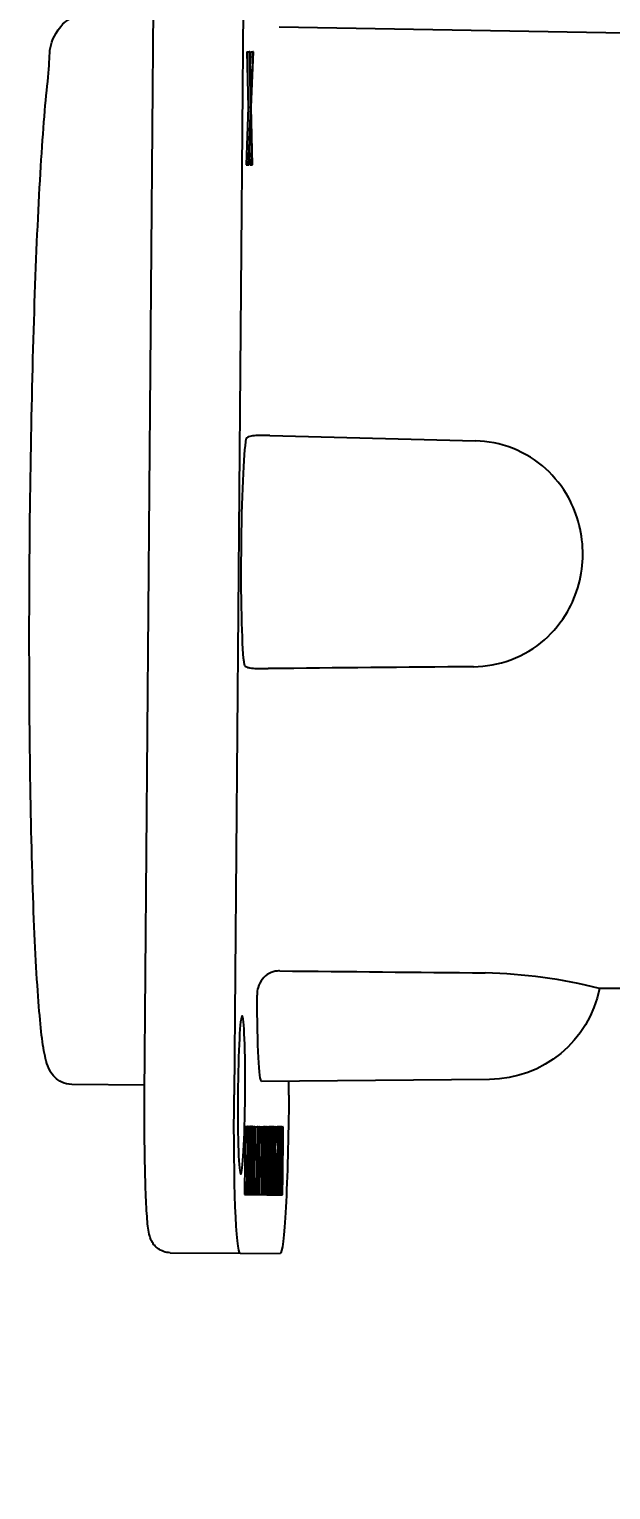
# Model space of a CAD drawing. Header units: millimetres. Extents: x 0 to 297, y 0 to 210.
# Drawn here: x 102.58 to 112.22, y 139.78 to 163.99 of the extents above; entities that cross this region are included whole.
import ezdxf
from ezdxf import colors
from ezdxf.entities.mleader import LeaderData, LeaderLine
from ezdxf.math import Vec2, Vec3

# ---------------------------------------------------------------- set-up
doc = ezdxf.new("R2010")
doc.units = ezdxf.units.MM
doc.header["$LTSCALE"] = 0.75
doc.layers.add('Leaders', color=7, linetype='Continuous', lineweight=13)
doc.layers.add('Visible', color=7, linetype='Continuous', lineweight=25)
doc.styles.get("Standard").update_dxf_attribs({"font": ''})
doc.styles.get('Standard').set_extended_font_data('Inter Variable Text Medium')

msp = doc.modelspace()

# ---------------------------------------------------------------- linework, layer by layer
at = {"layer": 'Visible', "extrusion": (0.008202, 0.999966, 0)}
for p, q in [((104.493, 146.339), (104.641, 164.339)), ((106.124, 164.326), (105.976, 146.327)), ((115.976, 163.863), (106.724, 164.02)), ((106.188, 163.613), (106.211, 162.696)), ((106.188, 163.613), (106.225, 163.613)), ((106.236, 163.613), (106.225, 163.613)), ((106.225, 163.613), (106.249, 162.695)), ((106.256, 162.855), (106.236, 163.613)), ((106.25, 163.613), (106.241, 163.413)), ((106.25, 163.613), (106.287, 163.613)), ((106.287, 163.613), (106.256, 162.855)), ((106.26, 162.695), (106.298, 163.612)), ((106.298, 163.612), (106.287, 163.613)), ((106.211, 162.696), (106.173, 161.738)), ((106.249, 162.695), (106.21, 161.738)), ((106.211, 162.696), (106.249, 162.695)), ((106.283, 161.738), (106.26, 162.695)), ((106.221, 161.738), (106.253, 162.496)), ((106.253, 162.496), (106.272, 161.738)), ((106.229, 161.938), (106.234, 161.738)), ((106.173, 161.738), (106.21, 161.738)), ((106.21, 161.738), (106.221, 161.738)), ((106.234, 161.738), (106.272, 161.738)), ((106.272, 161.738), (106.283, 161.738)), ((116.221, 148.069), (112.03, 148.091)), ((104.495, 146.489), (103.285, 146.499)), ((110.211, 146.583), (106.432, 146.548)), ((106.883, 146.32), (106.885, 146.552)), ((106.157, 145.801), (106.148, 144.676)), ((106.157, 145.801), (106.194, 145.8)), ((106.194, 145.8), (106.185, 144.675)), ((106.2, 145.8), (106.194, 145.8)), ((106.202, 144.795), (106.2, 145.8)), ((106.2, 145.8), (106.221, 145.8)), ((106.221, 145.8), (106.202, 144.795)), ((106.218, 144.675), (106.227, 145.8)), ((106.227, 145.8), (106.221, 145.8)), ((106.243, 145.8), (106.223, 144.675)), ((106.227, 145.8), (106.243, 145.8)), ((106.248, 145.8), (106.243, 145.8)), ((106.25, 144.675), (106.248, 145.8)), ((106.248, 145.8), (106.265, 145.8)), ((106.265, 145.8), (106.255, 144.675)), ((106.281, 145.8), (106.265, 145.8)), ((106.284, 145.776), (106.281, 145.8)), ((106.281, 145.8), (106.297, 145.799)), ((106.286, 145.728), (106.284, 145.776)), ((106.288, 145.632), (106.286, 145.728)), ((106.297, 145.799), (106.288, 144.674)), ((106.321, 145.799), (106.297, 145.799)), ((106.322, 145.799), (106.313, 144.674)), ((106.32, 145.656), (106.321, 145.799)), ((106.322, 145.799), (106.359, 145.799)), ((106.359, 145.799), (106.35, 144.674)), ((106.354, 144.674), (106.363, 145.799)), ((106.363, 145.799), (106.359, 145.799)), ((106.369, 145.799), (106.359, 144.674)), ((106.363, 145.799), (106.369, 145.799)), ((106.375, 145.799), (106.369, 145.799)), ((106.384, 144.841), (106.375, 145.799)), ((106.375, 145.799), (106.392, 145.799)), ((106.392, 145.799), (106.384, 144.841)), ((106.396, 145.799), (106.387, 144.674)), ((106.387, 144.674), (106.396, 145.799)), ((106.396, 145.799), (106.392, 145.799)), ((106.396, 145.799), (106.434, 145.798)), ((106.434, 145.798), (106.424, 144.673)), ((106.43, 144.817), (106.438, 145.798)), ((106.438, 145.798), (106.434, 145.798)), ((106.438, 145.798), (106.463, 145.798)), ((106.463, 145.798), (106.454, 144.673)), ((106.458, 144.673), (106.467, 145.798)), ((106.467, 145.798), (106.463, 145.798)), ((106.473, 145.798), (106.464, 144.673)), ((106.467, 145.798), (106.473, 145.798)), ((106.497, 145.798), (106.473, 145.798)), ((106.496, 145.654), (106.497, 145.798)), ((106.497, 145.798), (106.513, 145.798)), ((106.497, 145.774), (106.51, 145.774)), ((106.497, 145.726), (106.507, 145.726)), ((106.507, 145.726), (106.503, 145.63)), ((106.51, 145.774), (106.507, 145.726)), ((106.513, 145.798), (106.51, 145.774)), ((106.519, 145.798), (106.513, 145.798)), ((106.523, 145.774), (106.519, 145.798)), ((106.519, 145.798), (106.534, 145.797)), ((106.525, 145.726), (106.523, 145.774)), ((106.534, 145.797), (106.525, 144.672)), ((106.527, 145.63), (106.525, 145.726)), ((106.538, 145.797), (106.534, 145.797)), ((106.535, 145.343), (106.538, 145.797)), ((106.538, 145.797), (106.557, 145.797)), ((106.552, 144.672), (106.561, 145.797)), ((106.557, 145.797), (106.553, 145.342)), ((106.561, 145.797), (106.557, 145.797)), ((106.561, 145.797), (106.567, 145.797)), ((106.567, 145.797), (106.566, 145.677)), ((106.592, 145.797), (106.567, 145.797)), ((106.598, 145.797), (106.589, 144.672)), ((106.591, 145.677), (106.592, 145.797)), ((106.592, 145.797), (106.598, 145.797)), ((106.622, 145.797), (106.598, 145.797)), ((106.627, 145.797), (106.618, 144.672)), ((106.621, 145.653), (106.622, 145.797)), ((106.622, 145.797), (106.627, 145.797)), ((106.634, 145.797), (106.627, 145.797)), ((106.643, 144.839), (106.634, 145.797)), ((106.634, 145.797), (106.65, 145.796)), ((106.65, 145.796), (106.643, 144.839)), ((106.645, 144.671), (106.655, 145.796)), ((106.655, 145.796), (106.65, 145.796)), ((106.654, 145.773), (106.668, 145.772)), ((106.654, 145.725), (106.665, 145.725)), ((106.655, 145.796), (106.671, 145.796)), ((106.665, 145.725), (106.661, 145.629)), ((106.668, 145.772), (106.665, 145.725)), ((106.671, 145.796), (106.668, 145.772)), ((106.674, 145.796), (106.671, 145.796)), ((106.677, 145.772), (106.674, 145.796)), ((106.674, 145.796), (106.69, 145.796)), ((106.679, 145.7), (106.677, 145.772)), ((106.69, 145.796), (106.689, 145.676)), ((106.716, 145.796), (106.69, 145.796)), ((106.721, 145.796), (106.712, 144.671)), ((106.715, 145.676), (106.716, 145.796)), ((106.716, 145.796), (106.721, 145.796)), ((106.746, 145.796), (106.721, 145.796)), ((106.751, 145.796), (106.742, 144.671)), ((106.745, 145.652), (106.746, 145.796)), ((106.746, 144.671), (106.755, 145.796)), ((106.746, 145.796), (106.751, 145.796)), ((106.755, 145.796), (106.751, 145.796)), ((106.761, 145.796), (106.751, 144.671)), ((106.755, 145.796), (106.761, 145.796)), ((106.767, 145.796), (106.761, 145.796)), ((106.776, 144.838), (106.767, 145.796)), ((106.767, 145.796), (106.784, 145.795)), ((106.784, 145.795), (106.776, 144.838)), ((106.778, 144.67), (106.788, 145.795)), ((106.788, 145.795), (106.784, 145.795)), ((106.189, 144.675), (106.196, 145.561)), ((106.196, 145.561), (106.199, 144.675)), ((106.204, 144.675), (106.221, 145.561)), ((106.221, 145.561), (106.214, 144.675)), ((106.234, 145.058), (106.245, 145.704)), ((106.245, 145.704), (106.246, 145.058)), ((106.261, 144.818), (106.268, 145.656)), ((106.266, 145.512), (106.285, 145.512)), ((106.267, 145.632), (106.282, 145.632)), ((106.267, 145.584), (106.284, 145.584)), ((106.268, 145.656), (106.28, 145.656)), ((106.28, 145.656), (106.282, 145.632)), ((106.282, 145.632), (106.284, 145.584)), ((106.284, 145.584), (106.285, 145.512)), ((106.285, 145.512), (106.285, 145.416)), ((106.289, 145.536), (106.288, 145.632)), ((106.289, 145.416), (106.289, 145.536)), ((106.297, 145.345), (106.3, 145.656)), ((106.3, 145.656), (106.32, 145.656)), ((106.364, 144.674), (106.372, 145.655)), ((106.372, 145.655), (106.38, 144.674)), ((106.473, 145.343), (106.476, 145.654)), ((106.475, 145.63), (106.503, 145.63)), ((106.475, 145.535), (106.501, 145.534)), ((106.476, 145.654), (106.496, 145.654)), ((106.501, 145.534), (106.499, 145.415)), ((106.503, 145.63), (106.501, 145.534)), ((106.503, 145.415), (106.505, 145.51)), ((106.505, 145.51), (106.507, 145.582)), ((106.505, 145.51), (106.522, 145.51)), ((106.507, 145.582), (106.509, 145.63)), ((106.507, 145.582), (106.522, 145.582)), ((106.509, 145.63), (106.512, 145.654)), ((106.509, 145.63), (106.521, 145.63)), ((106.512, 145.654), (106.518, 145.654)), ((106.518, 145.654), (106.521, 145.63)), ((106.521, 145.63), (106.522, 145.582)), ((106.522, 145.582), (106.522, 145.51)), ((106.522, 145.51), (106.526, 145.51)), ((106.526, 145.51), (106.527, 145.63)), ((106.56, 145.678), (106.566, 145.677)), ((106.566, 145.677), (106.577, 145.677)), ((106.577, 145.677), (106.568, 144.672)), ((106.572, 144.672), (106.581, 145.677)), ((106.581, 145.677), (106.591, 145.677)), ((106.598, 145.342), (106.601, 145.653)), ((106.601, 145.653), (106.621, 145.653)), ((106.622, 144.672), (106.63, 145.653)), ((106.63, 145.653), (106.639, 144.672)), ((106.652, 145.533), (106.66, 145.533)), ((106.653, 145.629), (106.661, 145.629)), ((106.66, 145.533), (106.659, 145.437)), ((106.661, 145.629), (106.66, 145.533)), ((106.663, 145.461), (106.664, 145.509)), ((106.664, 145.509), (106.665, 145.581)), ((106.664, 145.533), (106.677, 145.533)), ((106.665, 145.581), (106.667, 145.629)), ((106.665, 145.581), (106.676, 145.581)), ((106.667, 145.629), (106.67, 145.653)), ((106.667, 145.629), (106.675, 145.629)), ((106.67, 145.653), (106.674, 145.653)), ((106.674, 145.653), (106.675, 145.629)), ((106.675, 145.629), (106.676, 145.581)), ((106.676, 145.581), (106.677, 145.533)), ((106.677, 145.533), (106.681, 145.533)), ((106.681, 145.605), (106.679, 145.7)), ((106.68, 145.677), (106.689, 145.676)), ((106.681, 145.533), (106.681, 145.605)), ((106.689, 145.676), (106.7, 145.676)), ((106.7, 145.676), (106.692, 144.671)), ((106.696, 144.671), (106.704, 145.676)), ((106.704, 145.676), (106.715, 145.676)), ((106.722, 145.341), (106.724, 145.652)), ((106.724, 145.652), (106.745, 145.652)), ((106.755, 144.671), (106.763, 145.652)), ((106.763, 145.652), (106.772, 144.67)), ((106.266, 145.417), (106.285, 145.416)), ((106.285, 145.416), (106.282, 145.057)), ((106.286, 145.057), (106.289, 145.416)), ((106.315, 145.344), (106.297, 145.345)), ((106.314, 145.201), (106.315, 145.344)), ((106.491, 145.343), (106.473, 145.343)), ((106.474, 145.415), (106.499, 145.415)), ((106.489, 145.199), (106.491, 145.343)), ((106.499, 145.415), (106.496, 145.056)), ((106.5, 145.056), (106.503, 145.415)), ((106.553, 145.342), (106.535, 145.343)), ((106.616, 145.342), (106.598, 145.342)), ((106.614, 145.198), (106.616, 145.342)), ((106.65, 145.246), (106.661, 145.246)), ((106.651, 145.342), (106.659, 145.342)), ((106.652, 145.437), (106.659, 145.437)), ((106.659, 145.437), (106.659, 145.342)), ((106.659, 145.342), (106.661, 145.246)), ((106.661, 145.246), (106.663, 145.198)), ((106.663, 145.389), (106.663, 145.461)), ((106.665, 145.342), (106.663, 145.389)), ((106.667, 145.318), (106.665, 145.342)), ((106.671, 145.318), (106.667, 145.318)), ((106.674, 145.294), (106.671, 145.318)), ((106.676, 145.246), (106.674, 145.294)), ((106.678, 145.15), (106.676, 145.246)), ((106.739, 145.341), (106.722, 145.341)), ((106.738, 145.197), (106.739, 145.341)), ((106.246, 145.058), (106.234, 145.058)), ((106.263, 145.058), (106.282, 145.057)), ((106.282, 145.057), (106.28, 144.962)), ((106.284, 144.938), (106.286, 145.057)), ((106.293, 144.818), (106.296, 145.201)), ((106.296, 145.201), (106.314, 145.201)), ((106.469, 144.817), (106.472, 145.2)), ((106.471, 145.056), (106.496, 145.056)), ((106.472, 145.2), (106.489, 145.199)), ((106.496, 145.056), (106.496, 144.936)), ((106.5, 144.96), (106.5, 145.056)), ((106.529, 144.672), (106.533, 145.199)), ((106.533, 145.199), (106.552, 145.199)), ((106.552, 145.199), (106.548, 144.672)), ((106.594, 144.816), (106.597, 145.198)), ((106.597, 145.198), (106.614, 145.198)), ((106.648, 145.031), (106.675, 145.03)), ((106.649, 145.174), (106.666, 145.174)), ((106.649, 145.15), (106.672, 145.15)), ((106.649, 145.102), (106.674, 145.102)), ((106.65, 145.198), (106.663, 145.198)), ((106.663, 145.198), (106.666, 145.174)), ((106.666, 145.174), (106.67, 145.174)), ((106.67, 145.174), (106.672, 145.15)), ((106.672, 145.15), (106.674, 145.102)), ((106.674, 145.102), (106.675, 145.03)), ((106.675, 145.03), (106.674, 144.958)), ((106.679, 145.054), (106.678, 145.15)), ((106.678, 144.935), (106.679, 145.054)), ((106.717, 144.815), (106.721, 145.197)), ((106.721, 145.197), (106.738, 145.197)), ((106.227, 144.675), (106.232, 144.962)), ((106.232, 144.962), (106.246, 144.962)), ((106.246, 144.962), (106.246, 144.675)), ((106.261, 144.89), (106.278, 144.89)), ((106.261, 144.842), (106.276, 144.842)), ((106.273, 144.818), (106.261, 144.818)), ((106.262, 144.962), (106.28, 144.962)), ((106.276, 144.842), (106.273, 144.818)), ((106.278, 144.89), (106.276, 144.842)), ((106.28, 144.962), (106.278, 144.89)), ((106.278, 144.746), (106.282, 144.842)), ((106.282, 144.842), (106.284, 144.938)), ((106.313, 144.818), (106.293, 144.818)), ((106.312, 144.674), (106.313, 144.818)), ((106.45, 144.817), (106.43, 144.817)), ((106.449, 144.673), (106.45, 144.817)), ((106.469, 144.84), (106.497, 144.84)), ((106.489, 144.816), (106.469, 144.817)), ((106.47, 144.936), (106.496, 144.936)), ((106.488, 144.673), (106.489, 144.816)), ((106.496, 144.936), (106.497, 144.84)), ((106.497, 144.84), (106.499, 144.744)), ((106.501, 144.888), (106.5, 144.96)), ((106.5, 144.96), (106.518, 144.96)), ((106.503, 144.84), (106.501, 144.888)), ((106.501, 144.888), (106.517, 144.888)), ((106.505, 144.816), (106.503, 144.84)), ((106.503, 144.84), (106.514, 144.84)), ((106.511, 144.816), (106.505, 144.816)), ((106.514, 144.84), (106.511, 144.816)), ((106.517, 144.888), (106.514, 144.84)), ((106.518, 144.96), (106.517, 144.888)), ((106.517, 144.744), (106.52, 144.84)), ((106.522, 144.96), (106.518, 144.96)), ((106.52, 144.84), (106.522, 144.96)), ((106.614, 144.815), (106.594, 144.816)), ((106.613, 144.672), (106.614, 144.815)), ((106.646, 144.767), (106.654, 144.767)), ((106.647, 144.887), (106.653, 144.887)), ((106.648, 144.983), (106.653, 144.983)), ((106.657, 144.983), (106.653, 144.983)), ((106.653, 144.983), (106.653, 144.887)), ((106.653, 144.887), (106.654, 144.767)), ((106.654, 144.767), (106.657, 144.695)), ((106.657, 144.911), (106.657, 144.983)), ((106.657, 144.959), (106.674, 144.958)), ((106.659, 144.839), (106.657, 144.911)), ((106.658, 144.887), (106.672, 144.887)), ((106.661, 144.815), (106.659, 144.839)), ((106.659, 144.839), (106.67, 144.839)), ((106.667, 144.815), (106.661, 144.815)), ((106.67, 144.839), (106.667, 144.815)), ((106.672, 144.887), (106.67, 144.839)), ((106.674, 144.958), (106.672, 144.887)), ((106.672, 144.743), (106.676, 144.839)), ((106.676, 144.839), (106.678, 144.935)), ((106.738, 144.814), (106.717, 144.815)), ((106.737, 144.671), (106.738, 144.814)), ((106.148, 144.676), (106.185, 144.675)), ((106.185, 144.675), (106.189, 144.675)), ((106.189, 144.675), (106.199, 144.675)), ((106.199, 144.675), (106.204, 144.675)), ((106.204, 144.675), (106.214, 144.675)), ((106.214, 144.675), (106.218, 144.675)), ((106.218, 144.675), (106.223, 144.675)), ((106.223, 144.675), (106.227, 144.675)), ((106.227, 144.675), (106.246, 144.675)), ((106.246, 144.675), (106.25, 144.675)), ((106.25, 144.675), (106.255, 144.675)), ((106.255, 144.675), (106.272, 144.675)), ((106.272, 144.675), (106.275, 144.698)), ((106.272, 144.675), (106.288, 144.674)), ((106.275, 144.698), (106.278, 144.746)), ((106.288, 144.674), (106.312, 144.674)), ((106.313, 144.674), (106.35, 144.674)), ((106.35, 144.674), (106.354, 144.674)), ((106.354, 144.674), (106.359, 144.674)), ((106.359, 144.674), (106.364, 144.674)), ((106.364, 144.674), (106.38, 144.674)), ((106.38, 144.674), (106.387, 144.674)), ((106.387, 144.674), (106.424, 144.673)), ((106.424, 144.673), (106.449, 144.673)), ((106.449, 144.673), (106.454, 144.673)), ((106.454, 144.673), (106.458, 144.673)), ((106.458, 144.673), (106.464, 144.673)), ((106.464, 144.673), (106.488, 144.673)), ((106.488, 144.745), (106.499, 144.744)), ((106.488, 144.697), (106.501, 144.697)), ((106.488, 144.673), (106.504, 144.673)), ((106.499, 144.744), (106.501, 144.697)), ((106.501, 144.697), (106.504, 144.673)), ((106.504, 144.673), (106.51, 144.673)), ((106.51, 144.673), (106.514, 144.696)), ((106.51, 144.673), (106.525, 144.672)), ((106.514, 144.696), (106.517, 144.744)), ((106.525, 144.672), (106.529, 144.672)), ((106.529, 144.672), (106.548, 144.672)), ((106.548, 144.672), (106.552, 144.672)), ((106.552, 144.672), (106.568, 144.672)), ((106.568, 144.672), (106.572, 144.672)), ((106.572, 144.672), (106.589, 144.672)), ((106.589, 144.672), (106.613, 144.672)), ((106.613, 144.672), (106.618, 144.672)), ((106.618, 144.672), (106.622, 144.672)), ((106.622, 144.672), (106.639, 144.672)), ((106.639, 144.672), (106.645, 144.671)), ((106.645, 144.695), (106.657, 144.695)), ((106.645, 144.671), (106.66, 144.671)), ((106.657, 144.695), (106.66, 144.671)), ((106.66, 144.671), (106.666, 144.671)), ((106.666, 144.671), (106.669, 144.695)), ((106.666, 144.671), (106.692, 144.671)), ((106.669, 144.695), (106.672, 144.743)), ((106.692, 144.671), (106.696, 144.671)), ((106.696, 144.671), (106.712, 144.671)), ((106.712, 144.671), (106.737, 144.671)), ((106.737, 144.671), (106.742, 144.671)), ((106.742, 144.671), (106.746, 144.671)), ((106.746, 144.671), (106.751, 144.671)), ((106.751, 144.671), (106.755, 144.671)), ((106.755, 144.671), (106.772, 144.67)), ((106.772, 144.67), (106.778, 144.67)), ((104.916, 143.711), (106.077, 143.701)), ((106.077, 143.701), (106.74, 143.696))]:
    msp.add_line(p, q, dxfattribs=at)
at = {"layer": 'Visible'}
msp.add_arc((109.953, 139.98), 8.37, 75.6349, 88.7322, dxfattribs=at)
at = {"layer": 'Visible', "extrusion": (1e-16, 0, -1)}
msp.add_arc((-110.193, 148.458), 1.875, 191.3045, 269.4689, dxfattribs=at)
for centre, major_axis, start_param, end_param in [((106.186, 155.326), (0.016, 1.941), 3.406725, 6.018053), ((106.448, 148.489), (0.016, 1.941), 3.14078, 4.447257), ((106.098, 146.326), (0.011, 1.312), 1.570796326794927, 7.853981633974513), ((106.098, 146.326), (0.022, 2.625), 3.141593, 4.712389), ((106.761, 146.321), (0.022, 2.625), 1.570796, 3.141593)]:
    msp.add_ellipse(centre, major_axis=major_axis, ratio=0.046497, start_param=start_param, end_param=end_param, dxfattribs=at)
at = {"layer": 'Visible', "extrusion": (1e-16, 6e-16, -1)}
msp.add_ellipse((127.902, 155.514), major_axis=(-1068.818, 27.597), ratio=0.001112, start_param=1.550808, end_param=1.553993, dxfattribs=at)
at = {"layer": 'Visible', "extrusion": (2e-16, -4.5e-15, -1)}
msp.add_ellipse((127.895, 154.781), major_axis=(1069.098, 10.06), ratio=0.001112, start_param=1.587599, end_param=1.590784, dxfattribs=at)
at = {"layer": 'Visible'}
msp.add_ellipse((126.257, 197.627), major_axis=(-1069.891, 9.681), ratio=0.046197, start_param=1.552963, end_param=1.556148, dxfattribs=at)
for points, knots in [([(103.285, 146.499), (103.225, 146.5), (103.167, 146.515), (103.071, 146.559), (103.035, 146.588), (102.969, 146.652), (102.948, 146.685), (102.892, 146.783), (102.878, 146.833), (102.806, 147.094), (102.775, 147.375), (102.705, 148.232), (102.674, 148.807), (102.625, 150.153), (102.607, 150.918), (102.585, 152.568), (102.58, 153.453), (102.585, 155.257), (102.594, 156.176), (102.626, 157.954), (102.648, 158.814), (102.703, 160.39), (102.736, 161.105), (102.81, 162.322), (102.851, 162.821), (102.94, 163.58), (102.859, 163.713), (103.122, 164.059), (103.147, 164.088), (103.229, 164.149), (103.292, 164.183), (103.39, 164.197), (103.41, 164.199), (103.43, 164.199)], [4.712389, 4.712389, 4.712389, 4.712389, 4.73344, 4.73344, 4.75701, 4.75701, 4.791266, 4.791266, 4.875301, 4.875301, 5.189461, 5.189461, 5.52166, 5.52166, 5.844211, 5.844211, 6.165255, 6.165255, 6.485935, 6.485935, 6.806662, 6.806662, 7.127924, 7.127924, 7.451414, 7.451414, 7.791917, 7.791917, 7.818129, 7.818129, 7.847013, 7.847013, 7.853982, 7.853982, 7.853982, 7.853982]), ([(106.57, 157.254), (106.556, 157.254), (106.542, 157.255), (106.482, 157.256), (106.437, 157.256), (106.351, 157.255), (106.313, 157.253), (106.246, 157.244), (106.219, 157.238), (106.188, 157.22), (106.18, 157.21), (106.178, 157.199)], [-0.16965167, -0.16965167, -0.16965167, -0.16965167, -0.16408286, -0.16408286, -0.14551218, -0.14551218, -0.12609211, -0.12609211, -0.10491969, -0.10491969, -0.08735618, -0.08735618, -0.08735618, -0.08735618]), ([(109.944, 153.423), (110.146, 153.425), (110.36, 153.462), (110.77, 153.614), (110.964, 153.733), (111.263, 153.995), (111.406, 154.17), (111.578, 154.469), (111.644, 154.626), (111.732, 154.953), (111.753, 155.123), (111.756, 155.437), (111.737, 155.607), (111.655, 155.935), (111.591, 156.093), (111.424, 156.395), (111.284, 156.573), (110.989, 156.84), (110.797, 156.961), (110.39, 157.12), (110.177, 157.161), (109.975, 157.166)], [0.004104, 0.004104, 0.004104, 0.004104, 0.0846279, 0.0846279, 0.1692557, 0.1692557, 0.2457671, 0.2457671, 0.3084911, 0.3084911, 0.3712151, 0.3712151, 0.433939, 0.433939, 0.496663, 0.496663, 0.5731744, 0.5731744, 0.6578023, 0.6578023, 0.7383261, 0.7383261, 0.7383261, 0.7383261]), ([(106.73, 148.382), (106.716, 148.382), (106.702, 148.381), (106.642, 148.375), (106.598, 148.361), (106.514, 148.315), (106.477, 148.284), (106.413, 148.205), (106.389, 148.158), (106.362, 148.067), (106.356, 148.024), (106.356, 147.981)], [-0.16965167, -0.16965167, -0.16965167, -0.16965167, -0.16408286, -0.16408286, -0.14551218, -0.14551218, -0.12609211, -0.12609211, -0.10491969, -0.10491969, -0.08735618, -0.08735618, -0.08735618, -0.08735618]), ([(104.916, 143.711), (104.878, 143.711), (104.84, 143.718), (104.771, 143.742), (104.742, 143.758), (104.69, 143.796), (104.67, 143.816), (104.636, 143.856), (104.625, 143.874), (104.603, 143.912), (104.596, 143.929), (104.579, 143.974), (104.574, 143.996), (104.549, 144.104), (104.542, 144.189), (104.523, 144.436), (104.516, 144.59), (104.503, 144.947), (104.498, 145.151), (104.492, 145.59), (104.491, 145.825), (104.492, 146.155), (104.493, 146.247), (104.493, 146.339)], [4.712389, 4.712389, 4.712389, 4.712389, 4.727968, 4.727968, 4.745086, 4.745086, 4.766407, 4.766407, 4.793356, 4.793356, 4.831119, 4.831119, 4.906885, 4.906885, 5.221044, 5.221044, 5.535203, 5.535203, 5.849363, 5.849363, 6.163522, 6.163522, 6.283185, 6.283185, 6.283185, 6.283185])]:
    msp.add_open_spline(points, degree=3, knots=knots, dxfattribs=at)
at = {"layer": 'Visible', "extrusion": (-3.8861e-12, -2.46885e-11, -1)}
msp.add_open_spline([(106.147, 153.453), (106.148, 153.446), (106.151, 153.439), (106.169, 153.422), (106.189, 153.413), (106.244, 153.401), (106.278, 153.397), (106.356, 153.392), (106.399, 153.391), (106.476, 153.391), (106.507, 153.391), (106.539, 153.391)], degree=3, knots=[-0.24537642, -0.24537642, -0.24537642, -0.24537642, -0.23505383, -0.23505383, -0.21514566, -0.21514566, -0.19669145, -0.19669145, -0.17880086, -0.17880086, -0.1666738, -0.1666738, -0.1666738, -0.1666738], dxfattribs=at)

# ---------------------------------------------------------------- leaders
at = {"layer": 'Leaders'}
ml = msp.add_multileader_mtext('Standard', dxfattribs=at)
ml.set_content('Note: use at least 100mm of the XLR cable', color=256)
ml.set_leader_properties()
ml.build(insert=Vec2(0, 0))
ml.multileader.update_dxf_attribs({"text_left_attachment_type": 5, "text_right_attachment_type": 5, "dogleg_length": 2.5, "arrow_head_size": 2.5})
ctx = ml.context
ctx.base_point, ctx.char_height, ctx.arrow_head_size, ctx.landing_gap_size, ctx.plane_origin = Vec3(176.792, 173.346), 2.5, 2.5, 0, Vec3(152.962, 161.301)
ctx.left_attachment, ctx.right_attachment = 5, 5
notes = []
notes.append((ctx, [(0, (1, 1, 0), (170.058, 173.346), (1, 0), 6.734, [(0, [(151.44, 166.41)], 0, [])])]))
ctx.mtext.insert, ctx.mtext.flow_direction = Vec3(176.792, 176.463), 5
for ctx, leaders in notes:
    for number, flags, end, landing, length, lines in leaders:
        leader = LeaderData()
        leader.index, (leader.has_last_leader_line, leader.has_dogleg_vector, leader.attachment_direction) = number, flags
        leader.last_leader_point, leader.dogleg_vector, leader.dogleg_length = Vec3(end), Vec3(landing), length
        for number, points, colour, breaks in lines:
            line = LeaderLine()
            line.index, line.vertices, line.color, line.breaks = number, Vec3.list(points), colors.encode_raw_color(colour), breaks
            leader.lines.append(line)
        ctx.leaders.append(leader)

doc.saveas('drawing.dxf')
